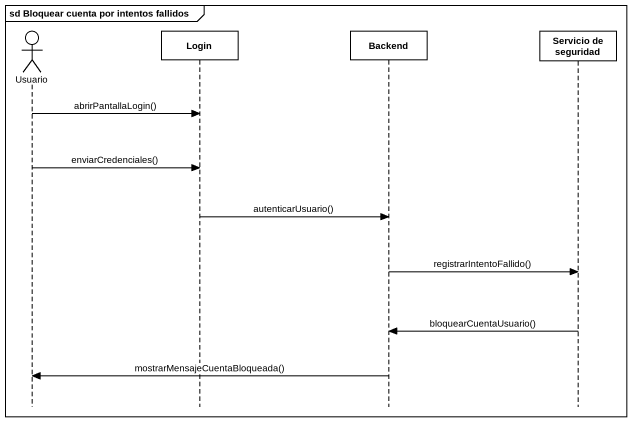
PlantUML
@startuml
mainframe sd Bloquear cuenta por intentos fallidos
hide footbox
actor Usuario
participant Login
participant Backend
participant "Servicio de seguridad" as Servicio_de_seguridad

Usuario -> Login : abrirPantallaLogin()
Usuario -> Login : enviarCredenciales()
Login -> Backend : autenticarUsuario()
Backend -> Servicio_de_seguridad : registrarIntentoFallido()
Servicio_de_seguridad -> Backend : bloquearCuentaUsuario()
Backend -> Usuario : mostrarMensajeCuentaBloqueada()
@enduml
